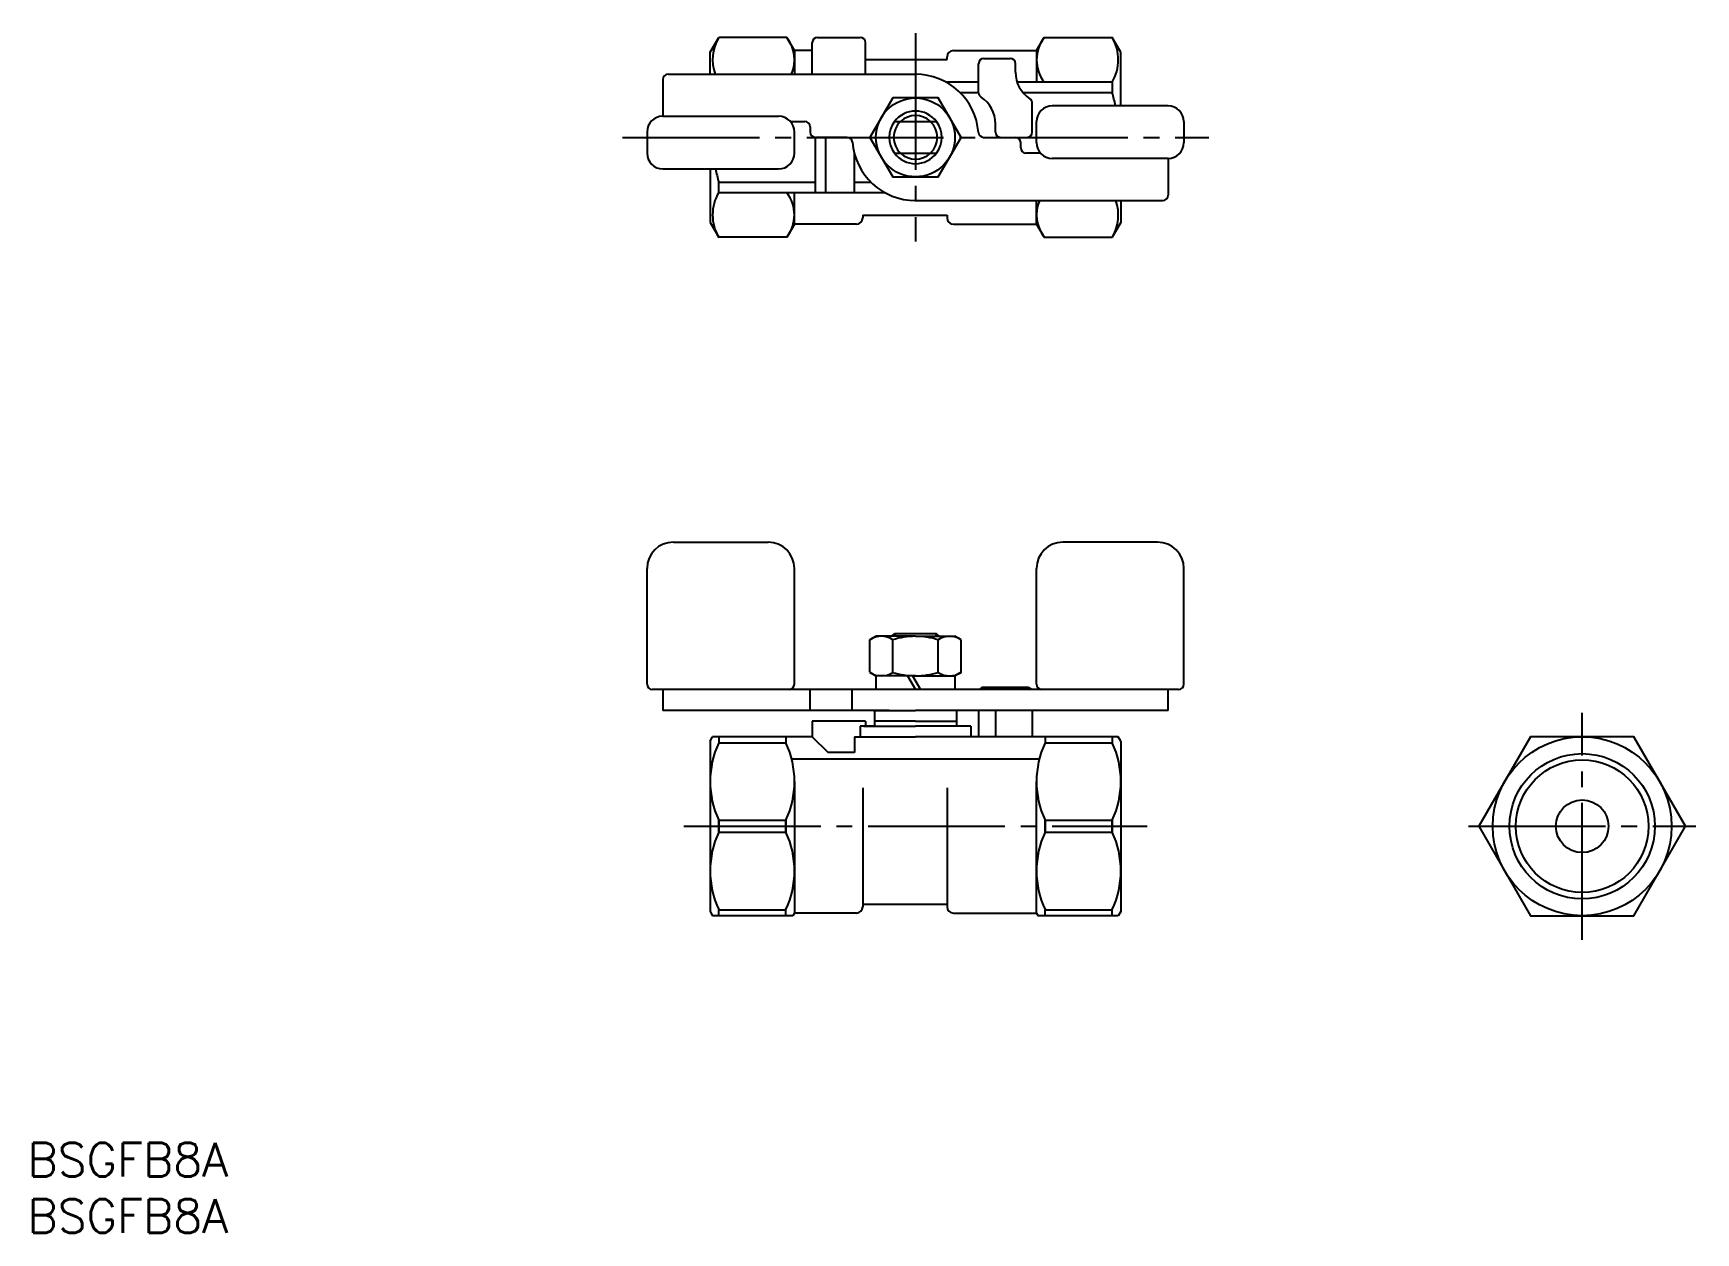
# Model space of a CAD drawing. Extents: x 97 to 255, y 121 to 235.
import ezdxf

# ---------------------------------------------------------------- set-up
doc = ezdxf.new("R2010")
doc.units = 0
doc.linetypes.add('CENTER', pattern=[17.5, 13, -1.5, 1.5, -1.5])
doc.layers.get('0').update_dxf_attribs({"linetype": 'CONTINUOUS'})
doc.layers.add('CENTER', color=1, linetype='CENTER')
doc.layers.add('細線', color=4, linetype='CONTINUOUS')
doc.styles.get("Standard").update_dxf_attribs({"font": 'txt.shx', "bigfont": '@extfont2.shx'})

msp = doc.modelspace()

# ---------------------------------------------------------------- linework, layer by layer
at = {"color": 7}
for p, q in [((160.96, 232.88), (161.77, 234.28)), ((168.24, 234.28), (161.77, 234.28)), ((168.96, 233.03), (168.24, 234.28)), ((170.66, 230.78), (170.66, 233.78)), ((171.16, 234.28), (175.21, 234.28)), ((175.71, 230.78), (175.71, 233.78)), ((191.96, 233.03), (192.69, 234.28)), ((192.69, 234.28), (199.16, 234.28)), ((199.96, 232.88), (199.16, 234.28)), ((160.96, 230.78), (160.96, 232.88)), ((170.66, 233.03), (168.96, 233.03)), ((168.96, 233.03), (168.96, 230.78)), ((175.71, 232.18), (183.46, 232.18)), ((183.46, 232.18), (183.46, 232.43)), ((184.06, 233.03), (191.96, 233.03)), ((186.96, 232.28), (189.46, 232.28)), ((191.96, 233.03), (191.96, 230.03)), ((199.96, 227.78), (199.96, 232.88)), ((156.96, 230.78), (180.46, 230.78)), ((186.46, 229.02), (186.46, 231.78)), ((189.96, 230.97), (189.96, 231.78)), ((156.46, 230.28), (156.46, 226.78)), ((186.46, 230.03), (183.37, 230.03)), ((186.46, 229.02), (184.71, 229.02)), ((199.16, 230.03), (190.12, 230.03)), ((199.16, 229.02), (190.68, 229.02)), ((199.16, 230.02), (199.16, 229.02)), ((191.56, 225.28), (191.56, 228.03)), ((204.46, 227.78), (193.46, 227.78)), ((156.46, 226.78), (167.46, 226.78)), ((168.58, 226.28), (169.96, 226.28)), ((178.46, 226.28), (180.46, 226.28)), ((178.46, 226.28), (182.46, 226.28)), ((188.06, 225.28), (188.06, 226.08)), ((191.96, 224.28), (191.96, 226.28)), ((205.96, 226.28), (205.96, 224.28)), ((154.96, 225.28), (154.96, 223.28)), ((168.96, 223.28), (168.96, 225.28)), ((170.46, 225.78), (170.46, 225.28)), ((173.98, 224.78), (170.96, 224.78)), ((170.96, 219.53), (170.96, 224.78)), ((171.96, 219.53), (171.96, 224.78)), ((186.94, 224.78), (189.96, 224.78)), ((188.56, 224.78), (191.06, 224.78)), ((190.46, 223.78), (190.46, 224.28)), ((174.66, 219.53), (174.66, 223.24)), ((178.46, 223.28), (182.46, 223.28)), ((192.35, 223.28), (190.96, 223.28)), ((204.46, 222.78), (193.46, 222.78)), ((204.46, 222.78), (204.46, 219.28)), ((156.46, 221.78), (167.46, 221.78)), ((160.96, 221.78), (160.96, 216.68)), ((161.77, 220.53), (170.96, 220.53)), ((161.77, 219.54), (161.77, 220.53)), ((174.66, 220.53), (176.22, 220.53)), ((161.77, 219.53), (177.56, 219.53)), ((168.96, 216.53), (168.96, 219.53)), ((180.46, 218.78), (203.96, 218.78)), ((191.96, 216.53), (191.96, 218.78)), ((199.96, 218.78), (199.96, 216.68)), ((160.96, 216.68), (161.77, 215.28)), ((168.96, 216.53), (168.24, 215.28)), ((174.86, 216.53), (168.96, 216.53)), ((175.46, 217.38), (183.46, 217.38)), ((175.46, 217.38), (175.46, 217.13)), ((183.46, 217.38), (183.46, 217.13)), ((184.06, 216.53), (191.96, 216.53)), ((191.96, 216.53), (192.69, 215.28)), ((199.96, 216.68), (199.16, 215.28)), ((168.24, 215.28), (161.77, 215.28)), ((192.69, 215.28), (199.16, 215.28)), ((157.46, 186.31), (166.46, 186.31)), ((203.46, 186.31), (194.46, 186.31)), ((154.96, 172.81), (154.96, 183.81)), ((168.96, 172.81), (168.96, 183.81)), ((191.96, 172.81), (191.96, 183.81)), ((205.96, 172.81), (205.96, 183.81)), ((176.13, 177.02), (176.71, 177.36)), ((176.13, 173.94), (176.13, 177.02)), ((180.46, 177.36), (176.71, 177.36)), ((178.21, 177.36), (178.46, 177.61)), ((178.3, 173.94), (178.3, 177.02)), ((178.4, 177.36), (178.4, 177.54)), ((182.46, 177.61), (178.46, 177.61)), ((178.46, 177.61), (178.46, 177.36)), ((178.46, 177.61), (178.57, 177.36)), ((180.46, 177.36), (184.21, 177.36)), ((182.46, 177.61), (182.35, 177.36)), ((182.46, 177.36), (182.46, 177.61)), ((182.71, 177.36), (182.46, 177.61)), ((182.53, 177.36), (182.53, 177.54)), ((182.63, 173.94), (182.63, 177.02)), ((184.79, 177.02), (184.21, 177.36)), ((184.79, 173.94), (184.79, 177.02)), ((176.13, 173.94), (176.71, 173.61)), ((184.79, 173.94), (184.21, 173.61)), ((180.46, 172.31), (155.46, 172.31)), ((156.46, 172.31), (156.46, 170.31)), ((170.46, 170.31), (170.46, 172.31)), ((174.46, 170.31), (174.46, 172.31)), ((176.71, 173.61), (176.71, 172.31)), ((180.46, 173.61), (176.71, 173.61)), ((179.71, 173.61), (180.46, 172.31)), ((180.18, 173.61), (180.93, 172.31)), ((180.46, 173.61), (184.21, 173.61)), ((205.46, 172.31), (180.46, 172.31)), ((184.21, 173.61), (184.21, 172.31)), ((191.06, 172.51), (186.96, 172.51)), ((204.46, 170.31), (204.46, 172.31)), ((177.96, 170.31), (156.46, 170.31)), ((175.71, 169.31), (170.66, 169.31)), ((170.66, 169.31), (170.66, 167.81)), ((175.71, 169.31), (175.71, 168.81)), ((176.46, 170.31), (180.46, 170.31)), ((176.56, 170.31), (176.56, 168.81)), ((180.46, 169.31), (176.56, 169.31)), ((184.46, 170.31), (180.46, 170.31)), ((180.46, 169.31), (184.36, 169.31)), ((204.46, 170.31), (182.96, 170.31)), ((184.46, 170.31), (182.96, 170.31)), ((184.36, 170.31), (184.36, 168.81)), ((186.46, 170.31), (186.46, 167.81)), ((188.06, 170.31), (188.06, 167.81)), ((191.56, 170.31), (191.56, 167.81)), ((160.96, 167.41), (161.19, 167.81)), ((170.66, 167.81), (161.19, 167.81)), ((161.77, 167.81), (161.77, 167.23)), ((168.16, 167.81), (168.16, 167.23)), ((170.66, 167.81), (172.16, 166.31)), ((174.66, 167.81), (180.46, 167.81)), ((174.66, 167.81), (174.66, 166.31)), ((176.56, 168.81), (175.21, 168.81)), ((175.21, 168.81), (175.21, 167.81)), ((175.56, 168.81), (180.46, 168.81)), ((185.71, 168.81), (180.46, 168.81)), ((199.73, 167.81), (180.46, 167.81)), ((185.36, 168.81), (184.46, 168.81)), ((185.71, 168.81), (185.71, 167.81)), ((192.77, 167.81), (192.77, 167.23)), ((199.16, 167.81), (199.16, 167.23)), ((199.96, 167.41), (199.73, 167.81)), ((160.96, 167.41), (160.96, 151.21)), ((161.77, 167.23), (168.16, 167.23)), ((174.66, 166.31), (172.16, 166.31)), ((192.77, 167.23), (199.16, 167.23)), ((199.96, 167.41), (199.96, 151.21)), ((168.69, 165.72), (192.24, 165.72)), ((168.96, 163.56), (168.96, 151.06)), ((175.46, 162.97), (175.46, 151.66)), ((183.46, 162.97), (183.46, 151.66)), ((191.96, 151.06), (191.96, 163.56)), ((161.77, 159.88), (168.16, 159.88)), ((161.77, 159.88), (161.77, 158.73)), ((161.77, 158.73), (161.77, 159.88)), ((168.16, 159.88), (168.16, 158.73)), ((168.16, 158.73), (168.16, 159.88)), ((192.77, 158.73), (192.77, 159.88)), ((192.77, 159.88), (192.77, 158.73)), ((192.77, 159.88), (199.16, 159.88)), ((199.16, 158.73), (199.16, 159.88)), ((199.16, 159.88), (199.16, 158.73)), ((168.16, 158.73), (161.77, 158.73)), ((199.16, 158.73), (192.77, 158.73)), ((175.46, 151.91), (183.46, 151.91)), ((160.96, 151.21), (161.19, 150.81)), ((168.82, 150.81), (161.19, 150.81)), ((161.77, 151.38), (168.16, 151.38)), ((161.77, 150.81), (161.77, 151.38)), ((168.16, 150.81), (168.16, 151.38)), ((168.96, 151.06), (168.82, 150.81)), ((174.86, 151.06), (168.96, 151.06)), ((184.06, 151.06), (191.96, 151.06)), ((191.96, 151.06), (192.11, 150.81)), ((199.73, 150.81), (192.11, 150.81)), ((192.77, 151.38), (199.16, 151.38)), ((192.77, 150.81), (192.77, 151.38)), ((199.16, 150.81), (199.16, 151.38)), ((199.96, 151.21), (199.73, 150.81))]:
    msp.add_line(p, q, dxfattribs=at)
for points in [[(178.3, 228.53), (176.13, 224.78), (178.3, 221.03), (182.63, 221.03), (184.79, 224.78), (182.63, 228.53)], [(238.89, 167.81), (233.98, 159.31), (238.89, 150.81), (248.71, 150.81), (253.61, 159.31), (248.71, 167.81)]]:
    msp.add_lwpolyline(points, close=True, dxfattribs=at)
for centre, radius in [((180.46, 224.78), 3.75), ((243.8, 159.31), 8.5), ((243.8, 159.31), 6.3), ((243.8, 159.31), 2.5)]:
    msp.add_circle(centre, radius, dxfattribs=at)
for centre, radius, start, end in [((165.41, 232.15), 4.22, 149.6688, 198.9529), ((165.46, 232.15), 3.5, 336.9871, 37.434), ((171.16, 233.78), 0.5, 90, 180), ((175.21, 233.78), 0.5, 0, 90), ((195.47, 232.15), 3.5, 142.566, 217.434), ((195.51, 232.15), 4.22, 329.6688, 30.3312), ((184.06, 232.43), 0.6, 90, 180), ((186.96, 231.78), 0.5, 90, 180), ((189.46, 231.78), 0.5, 360, 90), ((156.96, 230.28), 0.5, 90, 180), ((180.46, 224.78), 6, 4.4117, 90), ((192.96, 230.97), 3, 179.9736, 237.1217), ((186.96, 229.02), 0.5, 180, 237.1217), ((183.86, 224.78), 15.88, 10.8916, 15.4987), ((185.06, 226.08), 3, 359.9736, 57.1217), ((191.06, 228.03), 0.5, 360, 57.1217), ((193.46, 226.28), 1.5, 90, 180), ((204.46, 226.28), 1.5, 0, 90), ((156.46, 225.28), 1.5, 90, 180), ((167.46, 225.28), 1.5, 0, 90), ((169.96, 225.78), 0.5, 0, 90), ((180.46, 224.78), 2.5, 143.1301, 216.8699), ((180.46, 224.78), 2.07, 133.4734, 226.5266), ((180.46, 224.78), 2.5, 36.8699, 143.1301), ((180.46, 224.78), 2.07, 46.5266, 133.4734), ((180.46, 224.78), 2.07, 313.4734, 46.5266), ((180.46, 224.78), 2.5, 323.1301, 36.8699), ((170.96, 225.28), 0.5, 180, 270), ((173.98, 224.28), 0.5, 4.4117, 90), ((180.46, 224.78), 6, 184.4117, 270), ((186.94, 225.28), 0.5, 184.4117, 270), ((188.56, 225.28), 0.5, 180, 270), ((189.96, 224.28), 0.5, 0, 90), ((191.06, 225.28), 0.5, 270, 0), ((193.46, 224.28), 1.5, 180, 270), ((204.46, 224.28), 1.5, 270, 0), ((156.46, 223.28), 1.5, 180, 270), ((167.46, 223.28), 1.5, 270, 0), ((180.46, 224.78), 2.5, 216.8699, 323.1301), ((180.46, 224.78), 2.07, 226.5266, 313.4734), ((190.96, 223.78), 0.5, 180, 270), ((177.07, 224.78), 15.88, 190.8916, 195.4987), ((165.41, 217.41), 4.22, 149.6688, 210.3312), ((165.46, 217.41), 3.5, 322.566, 37.2263), ((195.47, 217.41), 3.5, 156.9871, 217.434), ((195.51, 217.41), 4.22, 329.6688, 18.9529), ((203.96, 219.28), 0.5, 270, 0), ((174.86, 217.13), 0.6, 270, 0), ((184.06, 217.13), 0.6, 180, 270), ((157.46, 183.81), 2.5, 90, 180), ((166.46, 183.81), 2.5, 0, 90), ((194.46, 183.81), 2.5, 90, 180), ((203.46, 183.81), 2.5, 0, 90), ((177.22, 175.44), 1.92, 55.6158, 124.3842), ((180.46, 170.19), 7.17, 90, 107.588), ((180.46, 170.19), 7.17, 72.412, 90), ((183.71, 175.44), 1.92, 55.6158, 124.3842), ((177.22, 175.52), 1.92, 235.6158, 304.3842), ((180.46, 180.77), 7.17, 252.412, 270), ((180.46, 180.77), 7.17, 270, 287.588), ((183.71, 175.52), 1.92, 235.6158, 304.3842), ((155.46, 172.81), 0.5, 180, 270), ((168.46, 172.81), 0.5, 270, 0), ((186.96, 172.01), 0.5, 90, 143.1301), ((188.56, 172.01), 0.5, 90, 143.1301), ((191.06, 172.01), 0.5, 36.8699, 90), ((192.46, 172.81), 0.5, 180, 270), ((205.46, 172.81), 0.5, 270, 0), ((169.72, 163.56), 8.76, 155.1864, 204.8136), ((160.21, 163.56), 8.76, 335.1864, 24.8136), ((200.72, 163.56), 8.76, 155.1864, 204.8136), ((191.21, 163.56), 8.76, 335.1864, 24.8136), ((169.72, 155.06), 8.76, 155.1864, 204.8136), ((160.21, 155.06), 8.76, 335.1864, 24.8136), ((200.72, 155.06), 8.76, 155.1864, 204.8136), ((191.21, 155.06), 8.76, 335.1864, 24.8136), ((174.86, 151.66), 0.6, 270, 0), ((184.06, 151.66), 0.6, 180, 270)]:
    msp.add_arc(centre, radius, start, end, dxfattribs=at)
at = {"layer": 'CENTER', "color": 1, "linetype": 'CENTER'}
for p, q in [((180.46, 234.68), (180.46, 214.88)), ((152.64, 224.78), (208.32, 224.78)), ((243.8, 148.52), (243.8, 170.1)), ((158.46, 159.31), (202.46, 159.31)), ((233.01, 159.31), (254.59, 159.31))]:
    msp.add_line(p, q, dxfattribs=at)
at = {"layer": '細線', "color": 3}
msp.add_circle((243.8, 159.31), 6.9, dxfattribs=at)

# ---------------------------------------------------------------- texts
at = {"color": 7, "linetype": 'CONTINUOUS'}
for p in [(96.1, 126.02), (96.1, 120.67)]:
    msp.add_text('BSGFB8A', height=3.2, dxfattribs=at).set_placement(p)

doc.saveas('drawing.dxf')
